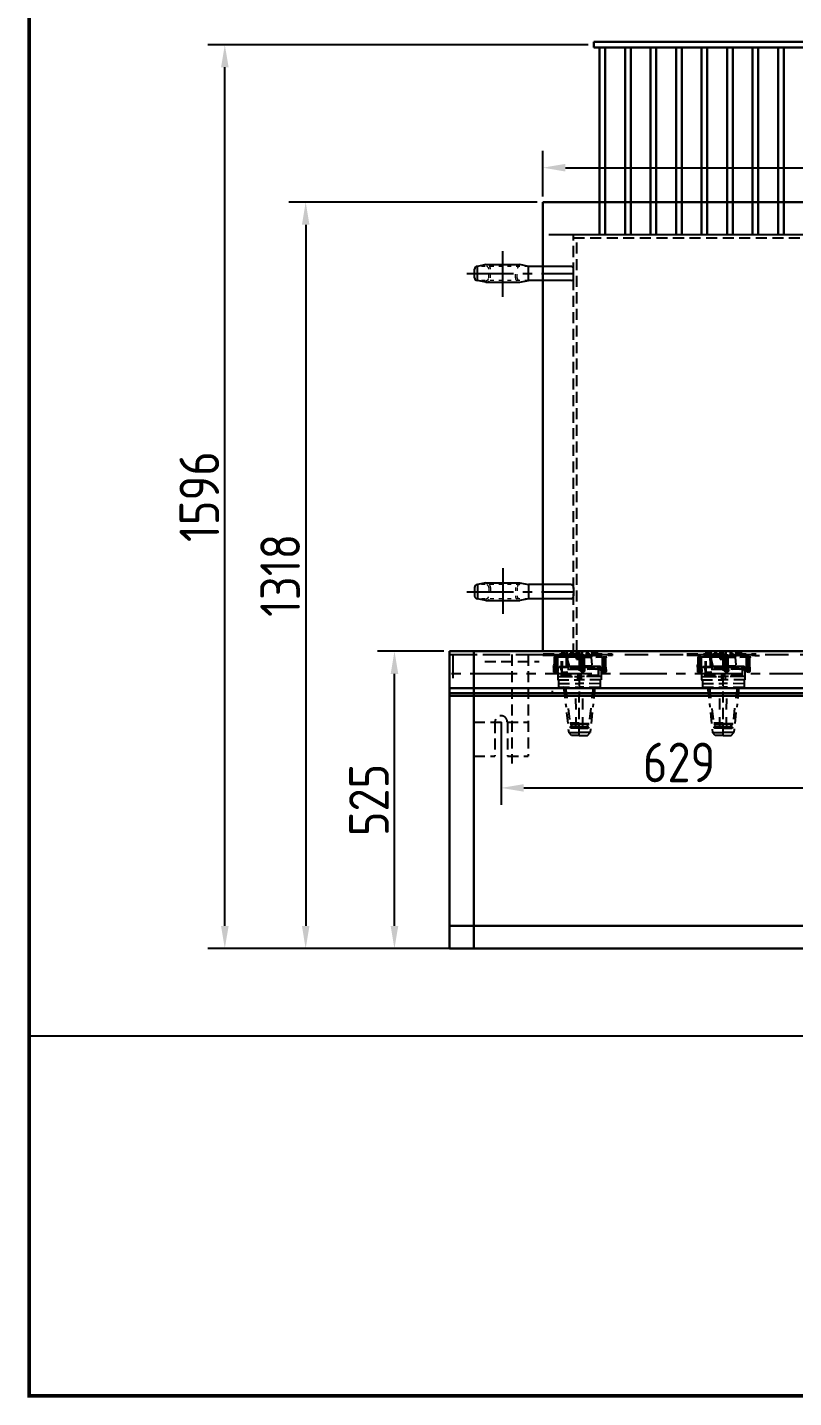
# Model space of a CAD drawing. Header units: millimetres. Extents: x 208456 to 224154, y -159503 to -153953.
# Drawn here: x 216788 to 218141, y -159301 to -156882 of the extents above; entities that cross this region are included whole.
import ezdxf

# ---------------------------------------------------------------- set-up
doc = ezdxf.new("R2010")
doc.units = ezdxf.units.MM
doc.header["$LTSCALE"] = 13
for name, pattern in [('ACAD_ISO03W100', [1.18, 0.47, -0.71]), ('CENTERX2', [101.6, 63.5, -12.7, 12.7, -12.7]), ('DASHED', [0.75, 0.5, -0.25]), ('HIDDEN', [9.525, 6.35, -3.175])]:
    doc.linetypes.add(name, pattern=pattern)
for name, color, linetype in [('1', 4, 'Continuous'), ('2', 3, 'Continuous'), ('粗实线', 4, 'Continuous'), ('细实线', 2, 'Continuous'), ('虚线', 6, 'HIDDEN'), ('铁心虚线', 1, 'DASHED')]:
    doc.layers.add(name, color=color, linetype=linetype)
doc.layers.add('标注、文本', color=3, linetype='Continuous', lineweight=25)
doc.styles.get("Standard").update_dxf_attribs({"font": 'gbenor.shx', "bigfont": 'gbcbig.shx'})
doc.dimstyles.new('1-15', dxfattribs={"dimscale": 20, "dimtxt": 3.5, "dimasz": 2, "dimexe": 1.5, "dimexo": 0.5, "dimgap": 0.5, "dimtad": 1, "dimtoh": 1, "dimdec": 1, "dimdsep": 46, "dimtxsty": 'Standard', "dimcen": 2.5, "dimclrd": 3, "dimclre": 3, "dimclrt": 3, "dimadec": 0, "dimazin": 2, "dimtfac": 1, "dimtdec": 1, "dimtmove": 0, "dimatfit": 2, "dimfxl": 1, "dimarcsym": 0})

# ---------------------------------------------------------------- blocks, each defined once
blk = doc.blocks.new('*D1662')
at = {"layer": 'Defpoints', "color": 0, "lineweight": -3, "transparency": 16777216}
for p in [(217436, -157983.2), (217533.3, -157983.2), (217533.3, -158508.2)]:
    blk.add_point(p, dxfattribs=at)
at = {"layer": '标注、文本', "color": 3, "lineweight": -2, "transparency": 16777216}
for p, q in [((217523.3, -157983.2), (217406, -157983.2)), ((217436, -158468.2), (217436, -158023.2)), ((217523.3, -158508.2), (217406, -158508.2))]:
    blk.add_line(p, q, dxfattribs=at)
at = {"layer": '标注、文本', "color": 3, "lineweight": -3, "transparency": 16777216}
for points in [[(217429.3, -158023.2), (217442.7, -158023.2), (217436, -157983.2)], [(217429.3, -158468.2), (217442.7, -158468.2), (217436, -158508.2)]]:
    blk.add_solid(points, dxfattribs=at)
at = {"layer": '标注、文本', "color": 3, "transparency": 16777216, "insert": (217391, -158245.7), "char_height": 70, "attachment_point": 5, "rotation": 90}
blk.add_mtext('525', dxfattribs=at)
blk = doc.blocks.new('*D1663')
at = {"layer": 'Defpoints', "color": 0, "lineweight": -3, "transparency": 16777216}
for p in [(217697.8, -157190.2), (217279.2, -158508.2), (217697.8, -158508.2)]:
    blk.add_point(p, dxfattribs=at)
at = {"layer": '标注、文本', "color": 3, "lineweight": -2, "transparency": 16777216}
for p, q in [((217687.8, -157190.2), (217249.2, -157190.2)), ((217279.2, -157230.2), (217279.2, -158468.2)), ((217687.8, -158508.2), (217249.2, -158508.2))]:
    blk.add_line(p, q, dxfattribs=at)
at = {"layer": '标注、文本', "color": 3, "lineweight": -3, "transparency": 16777216}
for points in [[(217272.6, -157230.2), (217285.9, -157230.2), (217279.2, -157190.2)], [(217272.6, -158468.2), (217285.9, -158468.2), (217279.2, -158508.2)]]:
    blk.add_solid(points, dxfattribs=at)
at = {"layer": '标注、文本', "color": 3, "transparency": 16777216, "insert": (217234.2, -157849.2), "char_height": 70, "attachment_point": 5, "rotation": 90}
blk.add_mtext('1318', dxfattribs=at)
blk = doc.blocks.new('*D1664')
at = {"layer": 'Defpoints', "color": 0, "lineweight": -3, "transparency": 16777216}
for p in [(218808.8, -157129.4), (217697.8, -157190.2), (218808.8, -157190.2)]:
    blk.add_point(p, dxfattribs=at)
at = {"layer": '标注、文本', "color": 3, "lineweight": -2, "transparency": 16777216}
for p, q in [((217697.8, -157180.2), (217697.8, -157099.4)), ((218808.8, -157180.2), (218808.8, -157099.4)), ((217737.8, -157129.4), (218768.8, -157129.4))]:
    blk.add_line(p, q, dxfattribs=at)
at = {"layer": '标注、文本', "color": 3, "lineweight": -3, "transparency": 16777216}
for points in [[(217737.8, -157122.7), (217737.8, -157136.1), (217697.8, -157129.4)], [(218768.8, -157122.7), (218768.8, -157136.1), (218808.8, -157129.4)]]:
    blk.add_solid(points, dxfattribs=at)
at = {"layer": '标注、文本', "color": 3, "transparency": 16777216, "insert": (218253.3, -157084.4), "char_height": 70, "attachment_point": 5}
blk.add_mtext('1111', dxfattribs=at)
blk = doc.blocks.new('*D1665')
at = {"layer": 'Defpoints', "color": 0, "lineweight": -3, "transparency": 16777216}
for p in [(217624.3, -158108.2), (218253.3, -158108.2), (218253.3, -158224.4)]:
    blk.add_point(p, dxfattribs=at)
at = {"layer": '标注、文本', "color": 3, "lineweight": -2, "transparency": 16777216}
for p, q in [((217624.3, -158118.2), (217624.3, -158254.4)), ((218253.3, -158118.2), (218253.3, -158254.4)), ((217664.3, -158224.4), (218213.3, -158224.4))]:
    blk.add_line(p, q, dxfattribs=at)
at = {"layer": '标注、文本', "color": 3, "lineweight": -3, "transparency": 16777216}
for points in [[(217664.3, -158217.8), (217664.3, -158231.1), (217624.3, -158224.4)], [(218213.3, -158217.8), (218213.3, -158231.1), (218253.3, -158224.4)]]:
    blk.add_solid(points, dxfattribs=at)
at = {"layer": '标注、文本', "color": 3, "transparency": 16777216, "insert": (217938.8, -158179.4), "char_height": 70, "attachment_point": 5}
blk.add_mtext('629', dxfattribs=at)
blk = doc.blocks.new('*D1672')
at = {"layer": 'Defpoints', "color": 0, "lineweight": -3, "transparency": 16777216}
for p in [(217136.4, -156912.2), (217788.3, -156912.2), (217533.3, -158508.2)]:
    blk.add_point(p, dxfattribs=at)
at = {"layer": '标注、文本', "color": 3, "lineweight": -2, "transparency": 16777216}
for p, q in [((217778.3, -156912.2), (217106.4, -156912.2)), ((217136.4, -158468.2), (217136.4, -156952.2)), ((217523.3, -158508.2), (217106.4, -158508.2))]:
    blk.add_line(p, q, dxfattribs=at)
at = {"layer": '标注、文本', "color": 3, "lineweight": -3, "transparency": 16777216}
for points in [[(217129.8, -156952.2), (217143.1, -156952.2), (217136.4, -156912.2)], [(217129.8, -158468.2), (217143.1, -158468.2), (217136.4, -158508.2)]]:
    blk.add_solid(points, dxfattribs=at)
at = {"layer": '标注、文本', "color": 3, "transparency": 16777216, "insert": (217091.4, -157710.2), "char_height": 70, "attachment_point": 5, "rotation": 90}
blk.add_mtext('1596', dxfattribs=at)

msp = doc.modelspace()

# ---------------------------------------------------------------- hatches: boundary and pattern name
at = {"layer": '铁心虚线', "ltscale": 3}
h = msp.add_hatch(color=6, dxfattribs=at)
h.dxf.hatch_style = 2
h.paths.add_polyline_path([(217762.312, -157990.004), (217793.644, -157990.055), (217794.442, -157993.512)])
h = msp.add_hatch(color=6, dxfattribs=at)
h.dxf.hatch_style = 2
h.paths.add_polyline_path([(217762.312, -157990.004), (217763.111, -157993.462), (217794.442, -157993.512)])
h = msp.add_hatch(color=6, dxfattribs=at)
h.dxf.hatch_style = 2
h.paths.add_polyline_path([(217793.644, -157990.055), (217799.495, -157990.16), (217800.134, -157992.926)])
h = msp.add_hatch(color=6, dxfattribs=at)
h.dxf.hatch_style = 2
h.paths.add_polyline_path([(217793.644, -157990.055), (217794.442, -157993.512), (217800.134, -157992.926)])
h = msp.add_hatch(color=6, dxfattribs=at)
h.dxf.hatch_style = 2
h.paths.add_polyline_path([(217799.495, -157990.16), (217800.134, -157992.926), (217800.187, -157990.001)])
h = msp.add_hatch(color=6, dxfattribs=at)
h.dxf.hatch_style = 2
h.paths.add_polyline_path([(218016.312, -157990.004), (218047.644, -157990.055), (218048.442, -157993.512)])
h = msp.add_hatch(color=6, dxfattribs=at)
h.dxf.hatch_style = 2
h.paths.add_polyline_path([(218016.312, -157990.004), (218017.111, -157993.462), (218048.442, -157993.512)])
h = msp.add_hatch(color=6, dxfattribs=at)
h.dxf.hatch_style = 2
h.paths.add_polyline_path([(218047.644, -157990.055), (218053.495, -157990.16), (218054.134, -157992.926)])
h = msp.add_hatch(color=6, dxfattribs=at)
h.dxf.hatch_style = 2
h.paths.add_polyline_path([(218047.644, -157990.055), (218048.442, -157993.512), (218054.134, -157992.926)])
h = msp.add_hatch(color=6, dxfattribs=at)
h.dxf.hatch_style = 2
h.paths.add_polyline_path([(218053.495, -157990.16), (218054.134, -157992.926), (218054.187, -157990.001)])

# ---------------------------------------------------------------- linework, layer by layer
at = {"layer": '1', "color": 1, "linetype": 'CENTERX2', "lineweight": -3, "ltscale": 0.1}
for p, q in [((217627.334, -157357.414), (217627.334, -157276.721)), ((217563.713, -157316.078), (217752.326, -157316.078)), ((217627.334, -157836.689), (217627.334, -157917.382)), ((217563.713, -157878.025), (217752.326, -157878.025)), ((218973.326, -158023.153), (217533.326, -158023.153))]:
    msp.add_line(p, q, dxfattribs=at)
at = {"layer": '1', "const_width": 6.541}
msp.add_lwpolyline([(216791.085, -159297.596), (223967.085, -159297.596), (223967.085, -154139.846), (216791.085, -154139.846), (216791.085, -159297.596)], dxfattribs=at)
at = {"layer": '2'}
msp.add_line((216791.085, -158662.221), (223967.085, -158662.221), dxfattribs=at)
at = {"layer": '标注、文本'}
for p, q in [((217708.326, -157247.153), (218798.326, -157247.153)), ((217577.343, -157323.578), (217577.343, -157308.578)), ((217597.584, -157300.578), (217582.584, -157303.578)), ((217582.584, -157328.578), (217582.584, -157303.578)), ((217597.584, -157300.578), (217657.584, -157300.578)), ((217672.584, -157303.578), (217657.584, -157300.578)), ((217747.326, -157303.578), (217672.584, -157303.578)), ((217672.584, -157328.578), (217672.584, -157303.578)), ((217752.326, -157323.578), (217752.326, -157308.578)), ((217597.584, -157331.578), (217582.584, -157328.578)), ((217597.584, -157331.578), (217657.584, -157331.578)), ((217657.584, -157331.578), (217672.584, -157328.578)), ((217747.326, -157328.578), (217672.584, -157328.578)), ((217577.343, -157870.525), (217577.343, -157885.525)), ((217597.584, -157862.525), (217582.584, -157865.525)), ((217582.584, -157865.525), (217582.584, -157890.525)), ((217597.584, -157862.525), (217657.584, -157862.525)), ((217657.584, -157862.525), (217672.584, -157865.525)), ((217747.326, -157865.525), (217672.584, -157865.525)), ((217672.584, -157865.525), (217672.584, -157890.525)), ((217752.326, -157870.525), (217752.326, -157885.525)), ((217597.584, -157893.525), (217582.584, -157890.525)), ((217597.584, -157893.525), (217657.584, -157893.525)), ((217672.584, -157890.525), (217657.584, -157893.525)), ((217747.326, -157890.525), (217672.584, -157890.525))]:
    msp.add_line(p, q, dxfattribs=at)
at = {"layer": '标注、文本', "color": 2, "linetype": 'ACAD_ISO03W100', "lineweight": 18}
for p, q in [((217672.584, -157303.578), (217582.343, -157303.578)), ((217602.584, -157323.578), (217602.584, -157308.578)), ((217605.584, -157323.578), (217605.584, -157308.578)), ((217649.584, -157323.578), (217649.584, -157308.578)), ((217652.584, -157323.578), (217652.584, -157308.578)), ((217672.584, -157328.578), (217582.343, -157328.578)), ((217672.584, -157865.525), (217582.343, -157865.525)), ((217602.584, -157870.525), (217602.584, -157885.525)), ((217605.584, -157870.525), (217605.584, -157885.525)), ((217649.584, -157870.525), (217649.584, -157885.525)), ((217652.584, -157870.525), (217652.584, -157885.525)), ((217672.584, -157890.525), (217582.343, -157890.525))]:
    msp.add_line(p, q, dxfattribs=at)
at = {"layer": '标注、文本'}
for centre, start, end in [((217582.343, -157308.578), 90, 180), ((217747.326, -157308.578), 0, 90), ((217582.343, -157323.578), 180, 270), ((217747.326, -157323.578), 270, 0), ((217582.343, -157870.525), 90, 180), ((217747.326, -157870.525), 0, 90), ((217582.343, -157885.525), 180, 270), ((217747.326, -157885.525), 270, 0)]:
    msp.add_arc(centre, 5, start, end, dxfattribs=at)
at = {"layer": '标注、文本', "color": 2, "linetype": 'ACAD_ISO03W100', "lineweight": 18}
for centre, radius, start, end in [((217597.584, -157308.578), 8, 0, 90), ((217597.584, -157308.578), 5, 0, 90), ((217657.584, -157308.578), 8, 90, 180), ((217657.584, -157308.578), 5, 90, 180), ((217597.584, -157323.578), 5, 270, 0), ((217597.584, -157323.578), 8, 270, 0), ((217657.584, -157323.578), 8, 180, 270), ((217657.584, -157323.578), 5, 180, 270), ((217597.584, -157870.525), 8, 0, 90), ((217597.584, -157870.525), 5, 0, 90), ((217657.584, -157870.525), 8, 90, 180), ((217657.584, -157870.525), 5, 90, 180), ((217597.584, -157885.525), 5, 270, 0), ((217597.584, -157885.525), 8, 270, 0), ((217657.584, -157885.525), 8, 180, 270), ((217657.584, -157885.525), 5, 180, 270)]:
    msp.add_arc(centre, radius, start, end, dxfattribs=at)
at = {"layer": '粗实线', "lineweight": 30}
for p, q in [((217788.326, -156907.153), (218718.326, -156907.153)), ((217788.326, -156907.153), (217788.326, -156917.153)), ((217788.326, -156917.153), (218718.326, -156917.153)), ((217798.326, -156917.153), (217798.326, -157247.153)), ((217808.326, -156917.153), (217808.326, -157247.153)), ((217843.326, -156917.153), (217843.326, -157247.153)), ((217853.326, -156917.153), (217853.326, -157247.153)), ((217888.326, -156917.153), (217888.326, -157247.153)), ((217898.326, -156917.153), (217898.326, -157247.153)), ((217933.326, -156917.153), (217933.326, -157247.153)), ((217943.326, -156917.153), (217943.326, -157247.153)), ((217978.326, -156917.153), (217978.326, -157247.153)), ((217988.326, -156917.153), (217988.326, -157247.153)), ((218023.326, -156917.153), (218023.326, -157247.153)), ((218033.326, -156917.153), (218033.326, -157247.153)), ((218068.326, -156917.153), (218068.326, -157247.153)), ((218078.326, -156917.153), (218078.326, -157247.153)), ((218113.326, -156917.153), (218113.326, -157247.153)), ((218123.326, -156917.153), (218123.326, -157247.153)), ((217697.826, -157190.153), (217697.826, -157983.153)), ((217697.826, -157190.153), (218808.826, -157190.153)), ((217533.326, -157983.153), (218973.326, -157983.153)), ((217533.326, -157983.153), (217533.326, -158048.153)), ((217533.326, -157983.153), (217533.326, -158508.153)), ((217576.326, -157983.153), (217576.326, -158508.153)), ((217533.326, -158048.153), (218973.326, -158048.153)), ((217533.326, -158468.153), (218973.326, -158468.153)), ((217533.326, -158508.153), (218973.326, -158508.153))]:
    msp.add_line(p, q, dxfattribs=at)
at = {"layer": '细实线', "color": 4, "lineweight": 30}
for p, q in [((217533.326, -158057.109), (218973.326, -158057.109)), ((217533.326, -158062.109), (218973.326, -158062.109))]:
    msp.add_line(p, q, dxfattribs=at)
at = {"layer": '虚线', "ltscale": 0.5}
for p, q in [((217533.326, -157989.153), (218973.326, -157989.153)), ((217539.326, -157989.153), (217539.326, -158048.153))]:
    msp.add_line(p, q, dxfattribs=at)
at = {"layer": '铁心虚线', "color": 6, "ltscale": 3}
for p, q in [((217752.326, -157247.153), (218754.326, -157247.153)), ((217752.326, -157989.153), (217752.326, -157247.153)), ((217752.326, -157253.153), (218754.326, -157253.153)), ((217758.326, -157983.153), (217758.326, -157253.153)), ((217533.326, -157989.153), (217742.178, -157989.153)), ((217576.326, -157989.153), (217576.326, -158168.153)), ((217643.326, -157989.153), (217643.326, -158181.153)), ((217672.326, -157989.153), (217672.326, -158168.153)), ((217762.326, -158132.034), (217762.642, -157983.153)), ((218016.326, -158132.034), (218016.642, -157983.153)), ((217595.326, -158001.153), (217691.326, -158001.153)), ((217714.286, -158053.109), (217714.286, -158057.109)), ((217576.326, -158108.153), (217672.326, -158108.153)), ((217613.326, -158108.153), (217613.326, -158168.153)), ((217624.326, -158108.153), (217624.326, -158168.153)), ((217635.326, -158108.153), (217635.326, -158168.153)), ((217576.326, -158168.153), (217613.326, -158168.153)), ((217635.326, -158168.153), (217672.326, -158168.153))]:
    msp.add_line(p, q, dxfattribs=at)
for points in [[(217704.335, -157990.321), (217741.518, -157990.477)], [(217716.677, -157993.299), (217718.911, -157993.511), (217720.453, -157993.883), (217720.773, -157995.266)], [(217716.993, -158011.393), (217717.205, -158009.159), (217722.31, -157993.413)], [(217726.145, -157993.298), (217718.911, -157993.511)], [(217762.419, -157993.622), (217722.31, -157993.413), (217719.918, -158011.446)], [(217720.335, -157990.321), (217757.518, -157990.477)], [(217720.985, -157993.032), (217722.688, -157994.096), (217723.007, -157995.479)], [(217724.39, -157995.16), (217724.762, -157993.617), (217726.145, -157993.298)], [(217762.312, -157990.004), (217730.981, -157989.954), (217731.513, -157989.103), (217762.844, -157989.153)], [(217731.804, -157983.153), (217731.513, -157989.103)], [(217736.997, -157992.978), (217737.209, -157990.743), (217731.518, -157991.329), (217731.997, -157993.404)], [(217738.54, -157993.35), (217743.594, -158008.935), (217743.382, -158011.17)], [(217742.045, -157987.4), (217739.919, -158009.742)], [(217739.923, -157993.031), (217744.446, -158009.467), (217744.925, -158011.542), (217742.69, -158011.329)], [(217757.366, -157996.973), (217757.206, -157983.153)], [(217758.502, -157983.153), (217758.536, -157998.888)], [(217762.312, -157990.004), (217793.644, -157990.055), (217794.176, -157989.203), (217762.844, -157989.153)], [(217762.419, -157993.622), (217800.134, -157992.926), (217800.187, -157990.001), (217762.312, -157990.004)], [(217762.419, -157993.622), (217801.677, -157993.299), (217803.219, -157993.671), (217803.539, -157995.054)], [(217766.036, -157993.515), (217767.579, -157993.887), (217767.898, -157995.27)], [(217766.587, -157983.153), (217766.622, -157999.207)], [(217766.781, -157990.429), (217795.187, -157990.427)], [(217767.686, -157997.504), (217767.843, -157983.153)], [(217768.111, -157993.036), (217769.813, -157994.1), (217770.132, -157995.483)], [(217771.515, -157995.163), (217771.888, -157993.621), (217773.271, -157993.301)], [(217782.845, -157987.449), (217785.028, -158009.525)], [(217793.784, -157983.153), (217794.176, -157989.203)], [(217801.677, -157993.299), (217803.911, -157993.511), (217805.453, -157993.883), (217805.773, -157995.266)], [(217811.145, -157993.298), (217803.911, -157993.511)], [(217805.985, -157993.032), (217807.688, -157994.096), (217808.007, -157995.479)], [(217809.39, -157995.16), (217809.762, -157993.617), (217811.145, -157993.298)], [(217958.335, -157990.321), (217995.518, -157990.477)], [(217970.677, -157993.299), (217972.911, -157993.511), (217974.453, -157993.883), (217974.773, -157995.266)], [(217970.993, -158011.393), (217971.205, -158009.159), (217976.31, -157993.413)], [(217980.145, -157993.298), (217972.911, -157993.511)], [(218016.419, -157993.622), (217976.31, -157993.413), (217973.918, -158011.446)], [(217974.985, -157993.032), (217976.688, -157994.096), (217977.007, -157995.479)], [(217978.39, -157995.16), (217978.762, -157993.617), (217980.145, -157993.298)], [(218016.312, -157990.004), (217984.981, -157989.954), (217985.513, -157989.103), (218016.844, -157989.153)], [(217985.804, -157983.153), (217985.513, -157989.103)], [(217990.997, -157992.978), (217991.209, -157990.743), (217985.518, -157991.329), (217985.997, -157993.404)], [(217992.54, -157993.35), (217997.594, -158008.935), (217997.382, -158011.17)], [(217996.045, -157987.4), (217993.919, -158009.742)], [(217993.923, -157993.031), (217998.446, -158009.467), (217998.925, -158011.542), (217996.69, -158011.329)], [(218011.366, -157996.973), (218011.206, -157983.153)], [(218012.502, -157983.153), (218012.536, -157998.888)], [(218016.312, -157990.004), (218047.644, -157990.055), (218048.176, -157989.203), (218016.844, -157989.153)], [(218016.419, -157993.622), (218054.134, -157992.926), (218054.187, -157990.001), (218016.312, -157990.004)], [(218016.419, -157993.622), (218055.677, -157993.299), (218057.219, -157993.671), (218057.539, -157995.054)], [(218020.036, -157993.515), (218021.579, -157993.887), (218021.898, -157995.27)], [(218020.587, -157983.153), (218020.622, -157999.207)], [(218020.781, -157990.429), (218049.187, -157990.427)], [(218021.686, -157997.504), (218021.843, -157983.153)], [(218022.111, -157993.036), (218023.813, -157994.1), (218024.132, -157995.483)], [(218025.515, -157995.163), (218025.888, -157993.621), (218027.271, -157993.301)], [(218036.845, -157987.449), (218039.028, -158009.525)], [(218043.335, -157990.321), (218080.518, -157990.477)], [(218047.784, -157983.153), (218048.176, -157989.203)], [(218055.677, -157993.299), (218057.911, -157993.511), (218059.453, -157993.883), (218059.773, -157995.266)], [(218065.145, -157993.298), (218057.911, -157993.511)], [(218059.985, -157993.032), (218061.688, -157994.096), (218062.007, -157995.479)], [(218063.39, -157995.16), (218063.762, -157993.617), (218065.145, -157993.298)], [(217716.993, -158011.393), (217716.834, -158020.17), (217721.302, -158020.595), (217721.301, -158011.126)], [(217716.993, -158011.393), (217758.484, -158011.282), (217759.335, -158011.814), (217760.346, -158013.038)], [(217722.211, -158020.427), (217720.669, -158020.055), (217719.126, -158019.683), (217718.807, -158018.3)], [(217723.115, -158018.034), (217721.573, -158017.661), (217721.253, -158016.278)], [(217724.658, -158018.406), (217724.126, -158019.257), (217722.211, -158020.427)], [(217723.695, -158012.03), (217724.441, -158027.882), (217724.336, -158033.734), (217762.21, -158033.73)], [(217724.445, -158011.171), (217724.658, -158018.406)], [(217760.825, -158015.112), (217728.802, -158015.222)], [(217739.919, -158009.742), (217762.474, -158009.633)], [(217765.932, -158018.303), (217760.985, -158015.804), (217760.346, -158013.038)], [(217795.827, -158012.13), (217796.891, -158010.428), (217798.965, -158009.949), (217800.508, -158010.321), (217800.987, -158012.396), (217800.882, -158027.716), (217800.776, -158033.567), (217762.21, -158033.73)], [(217771.57, -158011.175), (217796.359, -158011.279), (217796.094, -158025.907), (217795.722, -158027.45), (217794.339, -158027.769), (217762.316, -158027.879)], [(217769.337, -158020.431), (217767.794, -158020.059), (217766.251, -158019.686), (217765.932, -158018.303)], [(217767.953, -158011.282), (217770.187, -158011.494)], [(217767.953, -158011.282), (217770.187, -158011.494)], [(217770.241, -158018.037), (217768.698, -158017.665), (217768.379, -158016.282)], [(217771.784, -158018.409), (217770.56, -158019.42), (217769.337, -158020.431)], [(217771.57, -158011.175), (217796.359, -158011.279), (217797.21, -158011.811), (217798.221, -158013.034)], [(217771.57, -158011.175), (217771.784, -158018.409)], [(217796.146, -158013.513), (217796.359, -158011.279), (217795.774, -158015.056), (217771.837, -158015.484)], [(217803.807, -158018.3), (217798.859, -158015.8), (217798.221, -158013.034)], [(217807.211, -158020.427), (217805.669, -158020.055), (217804.126, -158019.683), (217803.807, -158018.3)], [(217808.115, -158018.034), (217806.573, -158017.661), (217806.253, -158016.278)], [(217809.658, -158018.406), (217809.126, -158019.257), (217807.211, -158020.427)], [(217809.445, -158011.171), (217809.658, -158018.406)], [(217970.993, -158011.393), (217970.834, -158020.17), (217975.302, -158020.595), (217975.301, -158011.126)], [(217970.993, -158011.393), (218012.484, -158011.282), (218013.335, -158011.814), (218014.346, -158013.038)], [(217976.211, -158020.427), (217974.669, -158020.055), (217973.126, -158019.683), (217972.807, -158018.3)], [(217977.115, -158018.034), (217975.573, -158017.661), (217975.253, -158016.278)], [(217978.658, -158018.406), (217978.126, -158019.257), (217976.211, -158020.427)], [(217977.695, -158012.03), (217978.441, -158027.882), (217978.336, -158033.734), (218016.21, -158033.73)], [(217978.445, -158011.171), (217978.658, -158018.406)], [(218014.825, -158015.112), (217982.802, -158015.222)], [(217993.919, -158009.742), (218016.474, -158009.633)], [(218019.932, -158018.303), (218014.985, -158015.804), (218014.346, -158013.038)], [(218049.827, -158012.13), (218050.891, -158010.428), (218052.965, -158009.949), (218054.508, -158010.321), (218054.987, -158012.396), (218054.882, -158027.716), (218054.776, -158033.567), (218016.21, -158033.73)], [(218025.57, -158011.175), (218050.359, -158011.279), (218050.094, -158025.907), (218049.722, -158027.45), (218048.339, -158027.769), (218016.316, -158027.879)], [(218023.337, -158020.431), (218021.794, -158020.059), (218020.251, -158019.686), (218019.932, -158018.303)], [(218021.953, -158011.282), (218024.187, -158011.494)], [(218021.953, -158011.282), (218024.187, -158011.494)], [(218024.241, -158018.037), (218022.698, -158017.665), (218022.379, -158016.282)], [(218025.784, -158018.409), (218024.56, -158019.42), (218023.337, -158020.431)], [(218025.57, -158011.175), (218050.359, -158011.279), (218051.21, -158011.811), (218052.221, -158013.034)], [(218025.57, -158011.175), (218025.784, -158018.409)], [(218050.146, -158013.513), (218050.359, -158011.279), (218049.774, -158015.056), (218025.837, -158015.484)], [(218057.807, -158018.3), (218052.859, -158015.8), (218052.221, -158013.034)], [(218061.211, -158020.427), (218059.669, -158020.055), (218058.126, -158019.683), (218057.807, -158018.3)], [(218062.115, -158018.034), (218060.573, -158017.661), (218060.253, -158016.278)], [(218063.658, -158018.406), (218063.126, -158019.257), (218061.211, -158020.427)], [(218063.445, -158011.171), (218063.658, -158018.406)], [(217724.336, -158033.734), (217725.878, -158034.106), (217725.826, -158046.5), (217762.318, -158046.816)], [(217725.772, -158039.957), (217762.264, -158040.273)], [(217799.393, -158033.886), (217799.501, -158046.972), (217762.318, -158046.816)], [(217978.336, -158033.734), (217979.878, -158034.106), (217979.826, -158046.5), (218016.318, -158046.816)], [(217979.772, -158039.957), (218016.264, -158040.273)], [(218053.393, -158033.886), (218053.501, -158046.972), (218016.318, -158046.816)], [(217734.976, -158045.116), (217734.603, -158046.659), (217739.128, -158082.033)], [(217756.789, -158085.968), (217756.361, -158062.03)], [(217768.492, -158086.179), (217768.756, -158062.082)], [(217790.032, -158046.973), (217786.471, -158082.029)], [(217988.976, -158045.116), (217988.603, -158046.659), (217993.128, -158082.033)], [(218010.789, -158085.968), (218010.361, -158062.03)], [(218022.492, -158086.179), (218022.756, -158062.082)], [(218044.032, -158046.973), (218040.471, -158082.029)], [(217739.821, -158091.342), (217743.654, -158126.876), (217762.591, -158126.874)], [(217742.533, -158084.16), (217746.153, -158112.46)], [(217784.929, -158091.125), (217781.528, -158126.872), (217762.591, -158126.874)], [(217782.482, -158083.678), (217779.559, -158112.031)], [(217993.821, -158091.342), (217997.654, -158126.876), (218016.591, -158126.874)], [(217996.533, -158084.16), (218000.153, -158112.46)], [(218038.929, -158091.125), (218035.528, -158126.872), (218016.591, -158126.874)], [(218036.482, -158083.678), (218033.559, -158112.031)], [(217746.844, -158112.3), (217748.387, -158112.672), (217748.706, -158114.055), (217748.334, -158115.598), (217747.111, -158116.609)], [(217756.367, -158118.842), (217756.63, -158094.745)], [(217768.761, -158118.894), (217768.333, -158094.957)], [(217777.751, -158116.819), (217776.74, -158115.595), (217776.421, -158114.212), (217776.793, -158112.669), (217778.867, -158112.191)], [(218000.844, -158112.3), (218002.387, -158112.672), (218002.706, -158114.055), (218002.334, -158115.598), (218001.111, -158116.609)], [(218010.367, -158118.842), (218010.63, -158094.745)], [(218022.761, -158118.894), (218022.333, -158094.957)], [(218031.751, -158116.819), (218030.74, -158115.595), (218030.421, -158114.212), (218030.793, -158112.669), (218032.867, -158112.191)], [(217762.326, -158132.034), (217748.389, -158131.609), (217743.654, -158126.876)], [(217746.579, -158117.46), (217746.419, -158116.768), (217747.111, -158116.609)], [(217762.91, -158118.788), (217747.59, -158118.683), (217746.738, -158118.151), (217746.579, -158117.46)], [(217762.326, -158132.034), (217776.795, -158131.607), (217781.528, -158126.872)], [(217778.761, -158118.042), (217778.921, -158118.733), (217777.538, -158119.053)], [(217777.751, -158116.819), (217778.602, -158117.35), (217778.761, -158118.042)], [(218016.326, -158132.034), (218002.389, -158131.609), (217997.654, -158126.876)], [(218000.579, -158117.46), (218000.419, -158116.768), (218001.111, -158116.609)], [(218016.91, -158118.788), (218001.59, -158118.683), (218000.738, -158118.151), (218000.579, -158117.46)], [(218016.326, -158132.034), (218030.795, -158131.607), (218035.528, -158126.872)], [(218032.761, -158118.042), (218032.921, -158118.733), (218031.538, -158119.053)], [(218031.751, -158116.819), (218032.602, -158117.35), (218032.761, -158118.042)]]:
    msp.add_lwpolyline(points, dxfattribs=at)
for points in [[(217739.066, -157990.272), (217739.388, -158020.061), (217731.462, -158020.434), (217730.981, -157989.954)], [(217740.667, -157989.945), (217740.457, -158020.585), (217732.371, -158020.267), (217732.741, -157990.318)], [(217993.066, -157990.272), (217993.388, -158020.061), (217985.462, -158020.434), (217984.981, -157989.954)], [(217994.667, -157989.945), (217994.457, -158020.585), (217986.371, -158020.267), (217986.741, -157990.318)]]:
    msp.add_lwpolyline(points, close=True, dxfattribs=at)
msp.add_arc((217624.326, -158108.153), 11, 0, 180, dxfattribs=at)
for points in [[(217698.266, -157990.223), (217698.266, -157990.223), (217735.449, -157990.379), (217735.449, -157990.379)], [(217698.479, -157987.989), (217698.479, -157987.989), (217735.502, -157987.453), (217735.502, -157987.453)], [(217726.145, -157993.298), (217726.145, -157993.298), (217739.923, -157993.031), (217739.923, -157993.031)], [(217731.804, -157983.153), (217731.629, -157986.729), (217731.513, -157989.103), (217731.513, -157989.103)], [(217734.124, -157983.153), (217733.898, -157986.854), (217733.747, -157989.315), (217733.747, -157989.315)], [(217735.416, -157983.153), (217735.244, -157986.67), (217735.13, -157988.996), (217735.13, -157988.996)], [(217739.028, -157983.153), (217738.859, -157986.61), (217738.747, -157988.889), (217738.747, -157988.889)], [(217740.664, -157983.153), (217740.439, -157986.824), (217740.29, -157989.262), (217740.29, -157989.262)], [(217744.226, -157990.538), (217744.226, -157990.538), (217780.558, -157990.162), (217780.558, -157990.162)], [(217744.279, -157987.612), (217744.279, -157987.612), (217780.771, -157987.928), (217780.771, -157987.928)], [(217747.813, -157983.153), (217747.639, -157986.699), (217747.524, -157989.048), (217747.524, -157989.048)], [(217750.028, -157983.153), (217749.866, -157986.822), (217749.758, -157989.261), (217749.758, -157989.261)], [(217762.153, -157989.313), (217762.153, -157989.313), (217762.152, -157986.56), (217762.152, -157983.153)], [(217762.69, -157983.153), (217762.705, -157992.418), (217762.74, -158013.942), (217762.74, -158013.942)], [(217762.844, -157989.153), (217762.844, -157989.153), (217762.844, -157986.486), (217762.844, -157983.153)], [(217764.813, -157994.526), (217764.813, -157994.526), (217768.325, -158009.739), (217768.325, -158009.739)], [(217774.954, -157983.153), (217775.125, -157986.79), (217775.238, -157989.205), (217775.238, -157989.205)], [(217777.178, -157983.153), (217777.355, -157986.908), (217777.473, -157989.418), (217777.473, -157989.418)], [(217783.266, -157990.223), (217783.266, -157990.223), (217820.449, -157990.379), (217820.449, -157990.379)], [(217783.479, -157987.989), (217783.479, -157987.989), (217820.502, -157987.453), (217820.502, -157987.453)], [(217784.422, -157983.153), (217784.593, -157986.79), (217784.707, -157989.204), (217784.707, -157989.204)], [(217785.947, -157983.153), (217786.128, -157986.996), (217786.25, -157989.577), (217786.25, -157989.577)], [(217789.57, -157983.153), (217789.748, -157986.937), (217789.867, -157989.47), (217789.867, -157989.47)], [(217790.968, -157983.153), (217791.137, -157986.76), (217791.25, -157989.15), (217791.25, -157989.15)], [(217793.784, -157983.153), (217794.019, -157986.788), (217794.176, -157989.203), (217794.176, -157989.203)], [(217952.266, -157990.223), (217952.266, -157990.223), (217989.449, -157990.379), (217989.449, -157990.379)], [(217952.479, -157987.989), (217952.479, -157987.989), (217989.502, -157987.453), (217989.502, -157987.453)], [(217980.145, -157993.298), (217980.145, -157993.298), (217993.923, -157993.031), (217993.923, -157993.031)], [(217985.804, -157983.153), (217985.629, -157986.729), (217985.513, -157989.103), (217985.513, -157989.103)], [(217988.124, -157983.153), (217987.898, -157986.854), (217987.747, -157989.315), (217987.747, -157989.315)], [(217989.416, -157983.153), (217989.244, -157986.67), (217989.13, -157988.996), (217989.13, -157988.996)], [(217993.028, -157983.153), (217992.859, -157986.61), (217992.747, -157988.889), (217992.747, -157988.889)], [(217994.664, -157983.153), (217994.439, -157986.824), (217994.29, -157989.262), (217994.29, -157989.262)], [(217998.226, -157990.538), (217998.226, -157990.538), (218034.558, -157990.162), (218034.558, -157990.162)], [(217998.279, -157987.612), (217998.279, -157987.612), (218034.771, -157987.928), (218034.771, -157987.928)], [(218001.813, -157983.153), (218001.639, -157986.699), (218001.524, -157989.048), (218001.524, -157989.048)], [(218004.028, -157983.153), (218003.866, -157986.822), (218003.758, -157989.261), (218003.758, -157989.261)], [(218016.153, -157989.313), (218016.153, -157989.313), (218016.152, -157986.56), (218016.152, -157983.153)], [(218016.69, -157983.153), (218016.705, -157992.418), (218016.74, -158013.942), (218016.74, -158013.942)], [(218016.844, -157989.153), (218016.844, -157989.153), (218016.844, -157986.486), (218016.844, -157983.153)], [(218018.813, -157994.526), (218018.813, -157994.526), (218022.325, -158009.739), (218022.325, -158009.739)], [(218028.954, -157983.153), (218029.125, -157986.79), (218029.238, -157989.205), (218029.238, -157989.205)], [(218031.178, -157983.153), (218031.355, -157986.908), (218031.473, -157989.418), (218031.473, -157989.418)], [(218037.266, -157990.223), (218037.266, -157990.223), (218074.449, -157990.379), (218074.449, -157990.379)], [(218037.479, -157987.989), (218037.479, -157987.989), (218074.502, -157987.453), (218074.502, -157987.453)], [(218038.422, -157983.153), (218038.593, -157986.79), (218038.707, -157989.204), (218038.707, -157989.204)], [(218039.947, -157983.153), (218040.128, -157986.996), (218040.25, -157989.577), (218040.25, -157989.577)], [(218043.57, -157983.153), (218043.748, -157986.937), (218043.867, -157989.47), (218043.867, -157989.47)], [(218044.968, -157983.153), (218045.137, -157986.76), (218045.25, -157989.15), (218045.25, -157989.15)], [(218047.784, -157983.153), (218048.019, -157986.788), (218048.176, -157989.203), (218048.176, -157989.203)], [(217718.593, -158011.065), (217718.593, -158011.065), (217718.539, -157995.054), (217718.539, -157995.054)], [(217718.807, -158018.3), (217718.807, -158018.3), (217718.593, -158011.065), (217718.593, -158011.065)], [(217720.827, -158011.278), (217720.827, -158011.278), (217720.773, -157995.266), (217720.773, -157995.266)], [(217720.827, -158011.278), (217720.827, -158011.278), (217723.062, -158011.491), (217723.062, -158011.491)], [(217720.827, -158011.278), (217720.827, -158011.278), (217721.253, -158016.278), (217721.253, -158016.278)], [(217723.115, -158018.034), (217723.115, -158018.034), (217722.424, -158018.193), (217722.424, -158018.193)], [(217723.062, -158011.491), (217723.062, -158011.491), (217723.007, -157995.479), (217723.007, -157995.479)], [(217723.062, -158011.491), (217723.062, -158011.491), (217723.115, -158018.034), (217723.115, -158018.034)], [(217724.445, -158011.171), (217724.445, -158011.171), (217724.39, -157995.16), (217724.39, -157995.16)], [(217724.445, -158011.171), (217724.445, -158011.171), (217744.925, -158011.542), (217744.925, -158011.542)], [(217726.833, -158009.849), (217726.833, -158009.849), (217762.474, -158009.633), (217762.474, -158009.633)], [(217785.028, -158009.525), (217785.028, -158009.525), (217762.474, -158009.633), (217762.474, -158009.633)], [(217798.965, -158009.949), (217798.965, -158009.949), (217762.474, -158009.633), (217762.474, -158009.633)], [(217765.719, -158011.069), (217765.719, -158011.069), (217765.664, -157995.057), (217765.664, -157995.057)], [(217765.932, -158018.303), (217765.932, -158018.303), (217765.719, -158011.069), (217765.719, -158011.069)], [(217767.953, -158011.282), (217767.953, -158011.282), (217767.898, -157995.27), (217767.898, -157995.27)], [(217767.953, -158011.282), (217767.953, -158011.282), (217768.379, -158016.282), (217768.379, -158016.282)], [(217770.241, -158018.037), (217770.241, -158018.037), (217769.549, -158018.197), (217769.549, -158018.197)], [(217770.187, -158011.494), (217770.187, -158011.494), (217770.132, -157995.483), (217770.132, -157995.483)], [(217770.187, -158011.494), (217770.187, -158011.494), (217770.241, -158018.037), (217770.241, -158018.037)], [(217771.57, -158011.175), (217771.57, -158011.175), (217771.515, -157995.163), (217771.515, -157995.163)], [(217788.273, -158010.961), (217788.273, -158010.961), (217779.071, -158015.27), (217779.071, -158015.27)], [(217784.071, -158014.844), (217784.071, -158014.844), (217783.38, -158015.004), (217783.38, -158015.004)], [(217790.774, -158015.482), (217790.774, -158015.482), (217796.359, -158011.279), (217796.359, -158011.279)], [(217792.848, -158015.003), (217792.848, -158015.003), (217796.146, -158013.513), (217796.146, -158013.513)], [(217795.827, -158012.13), (217795.827, -158012.13), (217795.882, -158028.142), (217795.882, -158028.142)], [(217798.965, -158009.949), (217798.965, -158009.949), (217798.274, -158010.108), (217798.274, -158010.108)], [(217803.593, -158011.065), (217803.593, -158011.065), (217803.539, -157995.054), (217803.539, -157995.054)], [(217803.807, -158018.3), (217803.807, -158018.3), (217803.593, -158011.065), (217803.593, -158011.065)], [(217805.827, -158011.278), (217805.827, -158011.278), (217805.773, -157995.266), (217805.773, -157995.266)], [(217805.827, -158011.278), (217805.827, -158011.278), (217808.062, -158011.491), (217808.062, -158011.491)], [(217805.827, -158011.278), (217805.827, -158011.278), (217806.253, -158016.278), (217806.253, -158016.278)], [(217808.115, -158018.034), (217808.115, -158018.034), (217807.424, -158018.193), (217807.424, -158018.193)], [(217808.062, -158011.491), (217808.062, -158011.491), (217808.007, -157995.479), (217808.007, -157995.479)], [(217808.062, -158011.491), (217808.062, -158011.491), (217808.115, -158018.034), (217808.115, -158018.034)], [(217809.445, -158011.171), (217809.445, -158011.171), (217809.39, -157995.16), (217809.39, -157995.16)], [(217972.593, -158011.065), (217972.593, -158011.065), (217972.539, -157995.054), (217972.539, -157995.054)], [(217972.807, -158018.3), (217972.807, -158018.3), (217972.593, -158011.065), (217972.593, -158011.065)], [(217974.827, -158011.278), (217974.827, -158011.278), (217974.773, -157995.266), (217974.773, -157995.266)], [(217974.827, -158011.278), (217974.827, -158011.278), (217977.062, -158011.491), (217977.062, -158011.491)], [(217974.827, -158011.278), (217974.827, -158011.278), (217975.253, -158016.278), (217975.253, -158016.278)], [(217977.115, -158018.034), (217977.115, -158018.034), (217976.424, -158018.193), (217976.424, -158018.193)], [(217977.062, -158011.491), (217977.062, -158011.491), (217977.007, -157995.479), (217977.007, -157995.479)], [(217977.062, -158011.491), (217977.062, -158011.491), (217977.115, -158018.034), (217977.115, -158018.034)], [(217978.445, -158011.171), (217978.445, -158011.171), (217978.39, -157995.16), (217978.39, -157995.16)], [(217978.445, -158011.171), (217978.445, -158011.171), (217998.925, -158011.542), (217998.925, -158011.542)], [(217980.833, -158009.849), (217980.833, -158009.849), (218016.474, -158009.633), (218016.474, -158009.633)], [(218039.028, -158009.525), (218039.028, -158009.525), (218016.474, -158009.633), (218016.474, -158009.633)], [(218052.965, -158009.949), (218052.965, -158009.949), (218016.474, -158009.633), (218016.474, -158009.633)], [(218019.719, -158011.069), (218019.719, -158011.069), (218019.664, -157995.057), (218019.664, -157995.057)], [(218019.932, -158018.303), (218019.932, -158018.303), (218019.719, -158011.069), (218019.719, -158011.069)], [(218021.953, -158011.282), (218021.953, -158011.282), (218021.898, -157995.27), (218021.898, -157995.27)], [(218021.953, -158011.282), (218021.953, -158011.282), (218022.379, -158016.282), (218022.379, -158016.282)], [(218024.241, -158018.037), (218024.241, -158018.037), (218023.549, -158018.197), (218023.549, -158018.197)], [(218024.187, -158011.494), (218024.187, -158011.494), (218024.132, -157995.483), (218024.132, -157995.483)], [(218024.187, -158011.494), (218024.187, -158011.494), (218024.241, -158018.037), (218024.241, -158018.037)], [(218025.57, -158011.175), (218025.57, -158011.175), (218025.515, -157995.163), (218025.515, -157995.163)], [(218042.273, -158010.961), (218042.273, -158010.961), (218033.071, -158015.27), (218033.071, -158015.27)], [(218038.071, -158014.844), (218038.071, -158014.844), (218037.38, -158015.004), (218037.38, -158015.004)], [(218044.774, -158015.482), (218044.774, -158015.482), (218050.359, -158011.279), (218050.359, -158011.279)], [(218046.848, -158015.003), (218046.848, -158015.003), (218050.146, -158013.513), (218050.146, -158013.513)], [(218049.827, -158012.13), (218049.827, -158012.13), (218049.882, -158028.142), (218049.882, -158028.142)], [(218052.965, -158009.949), (218052.965, -158009.949), (218052.274, -158010.108), (218052.274, -158010.108)], [(218057.593, -158011.065), (218057.593, -158011.065), (218057.539, -157995.054), (218057.539, -157995.054)], [(218057.807, -158018.3), (218057.807, -158018.3), (218057.593, -158011.065), (218057.593, -158011.065)], [(218059.827, -158011.278), (218059.827, -158011.278), (218059.773, -157995.266), (218059.773, -157995.266)], [(218059.827, -158011.278), (218059.827, -158011.278), (218062.062, -158011.491), (218062.062, -158011.491)], [(218059.827, -158011.278), (218059.827, -158011.278), (218060.253, -158016.278), (218060.253, -158016.278)], [(218062.115, -158018.034), (218062.115, -158018.034), (218061.424, -158018.193), (218061.424, -158018.193)], [(218062.062, -158011.491), (218062.062, -158011.491), (218062.007, -157995.479), (218062.007, -157995.479)], [(218062.062, -158011.491), (218062.062, -158011.491), (218062.115, -158018.034), (218062.115, -158018.034)], [(218063.445, -158011.171), (218063.445, -158011.171), (218063.39, -157995.16), (218063.39, -157995.16)], [(217724.441, -158027.882), (217724.441, -158027.882), (217762.316, -158027.879), (217762.316, -158027.879)], [(217729.122, -158026.073), (217729.122, -158026.073), (217762.528, -158025.645), (217762.528, -158025.645)], [(217730.984, -158027.829), (217730.984, -158027.829), (217762.316, -158027.879), (217762.316, -158027.879)], [(217759.39, -158027.826), (217759.39, -158027.826), (217759.284, -158033.677), (217759.284, -158033.677)], [(217799.447, -158040.429), (217799.447, -158040.429), (217762.264, -158040.273), (217762.264, -158040.273)], [(217800.882, -158027.716), (217800.882, -158027.716), (217762.316, -158027.879), (217762.316, -158027.879)], [(217796.094, -158025.907), (217796.094, -158025.907), (217762.528, -158025.645), (217762.528, -158025.645)], [(217765.933, -158027.772), (217765.933, -158027.772), (217765.827, -158033.623), (217765.827, -158033.623)], [(217978.441, -158027.882), (217978.441, -158027.882), (218016.316, -158027.879), (218016.316, -158027.879)], [(217983.122, -158026.073), (217983.122, -158026.073), (218016.528, -158025.645), (218016.528, -158025.645)], [(217984.984, -158027.829), (217984.984, -158027.829), (218016.316, -158027.879), (218016.316, -158027.879)], [(218013.39, -158027.826), (218013.39, -158027.826), (218013.284, -158033.677), (218013.284, -158033.677)], [(218053.447, -158040.429), (218053.447, -158040.429), (218016.264, -158040.273), (218016.264, -158040.273)], [(218054.882, -158027.716), (218054.882, -158027.716), (218016.316, -158027.879), (218016.316, -158027.879)], [(218050.094, -158025.907), (218050.094, -158025.907), (218016.528, -158025.645), (218016.528, -158025.645)], [(218019.933, -158027.772), (218019.933, -158027.772), (218019.827, -158033.623), (218019.827, -158033.623)], [(217738.22, -158046.552), (217738.22, -158046.552), (217741.149, -158075.011), (217741.149, -158075.011)], [(217787.106, -158046.92), (217787.106, -158046.92), (217783.492, -158075.433), (217783.492, -158075.433)], [(217992.22, -158046.552), (217992.22, -158046.552), (217995.149, -158075.011), (217995.149, -158075.011)], [(218041.106, -158046.92), (218041.106, -158046.92), (218037.492, -158075.433), (218037.492, -158075.433)], [(217762.377, -158110.171), (217762.377, -158110.171), (217745.674, -158110.385), (217745.674, -158110.385)], [(217762.856, -158112.245), (217762.856, -158112.245), (217746.153, -158112.46), (217746.153, -158112.46)], [(217762.377, -158110.171), (217762.377, -158110.171), (217779.931, -158110.488), (217779.931, -158110.488)], [(217762.856, -158112.245), (217762.856, -158112.245), (217779.559, -158112.031), (217779.559, -158112.031)], [(218016.377, -158110.171), (218016.377, -158110.171), (217999.674, -158110.385), (217999.674, -158110.385)], [(218016.856, -158112.245), (218016.856, -158112.245), (218000.153, -158112.46), (218000.153, -158112.46)], [(218016.377, -158110.171), (218016.377, -158110.171), (218033.931, -158110.488), (218033.931, -158110.488)], [(218016.856, -158112.245), (218016.856, -158112.245), (218033.559, -158112.031), (218033.559, -158112.031)], [(217746.579, -158117.46), (217746.579, -158117.46), (217745.887, -158117.619), (217745.887, -158117.619)], [(217762.431, -158116.714), (217762.431, -158116.714), (217747.111, -158116.609), (217747.111, -158116.609)], [(217762.431, -158116.714), (217762.431, -158116.714), (217778.442, -158116.659), (217778.442, -158116.659)], [(217762.91, -158118.788), (217762.91, -158118.788), (217777.538, -158119.053), (217777.538, -158119.053)], [(218000.579, -158117.46), (218000.579, -158117.46), (217999.887, -158117.619), (217999.887, -158117.619)], [(218016.431, -158116.714), (218016.431, -158116.714), (218001.111, -158116.609), (218001.111, -158116.609)], [(218016.431, -158116.714), (218016.431, -158116.714), (218032.442, -158116.659), (218032.442, -158116.659)], [(218016.91, -158118.788), (218016.91, -158118.788), (218031.538, -158119.053), (218031.538, -158119.053)]]:
    msp.add_open_spline(points, degree=3, dxfattribs=at)

# ---------------------------------------------------------------- dimensions: what is measured, and where the dimension line sits
at = {"layer": '标注、文本'}
for base, p1, p2, picture, middle in [((217136.433, -156912.153), (217533.326, -158508.153), (217788.326, -156912.153), '*D1672', (217091.433, -157710.153)), ((217279.219, -158508.153), (217697.826, -157190.153), (217697.826, -158508.153), '*D1663', (217234.219, -157849.153)), ((217435.987, -157983.153), (217533.326, -158508.153), (217533.326, -157983.153), '*D1662', (217390.987, -158245.653))]:
    dim = msp.add_linear_dim(base=base, p1=p1, p2=p2, angle=90, dimstyle='1-15', dxfattribs=at)
    dim.commit()
    dim.dimension.update_dxf_attribs({"geometry": picture, "text_midpoint": middle})
for base, p1, p2, picture, middle in [((218808.826, -157129.389), (217697.826, -157190.153), (218808.826, -157190.153), '*D1664', (218253.326, -157084.389)), ((218253.326, -158224.433), (217624.326, -158108.153), (218253.326, -158108.153), '*D1665', (217938.826, -158179.433))]:
    dim = msp.add_linear_dim(base=base, p1=p1, p2=p2, dimstyle='1-15', dxfattribs=at)
    dim.commit()
    dim.dimension.update_dxf_attribs({"geometry": picture, "text_midpoint": middle})

doc.saveas('drawing.dxf')
